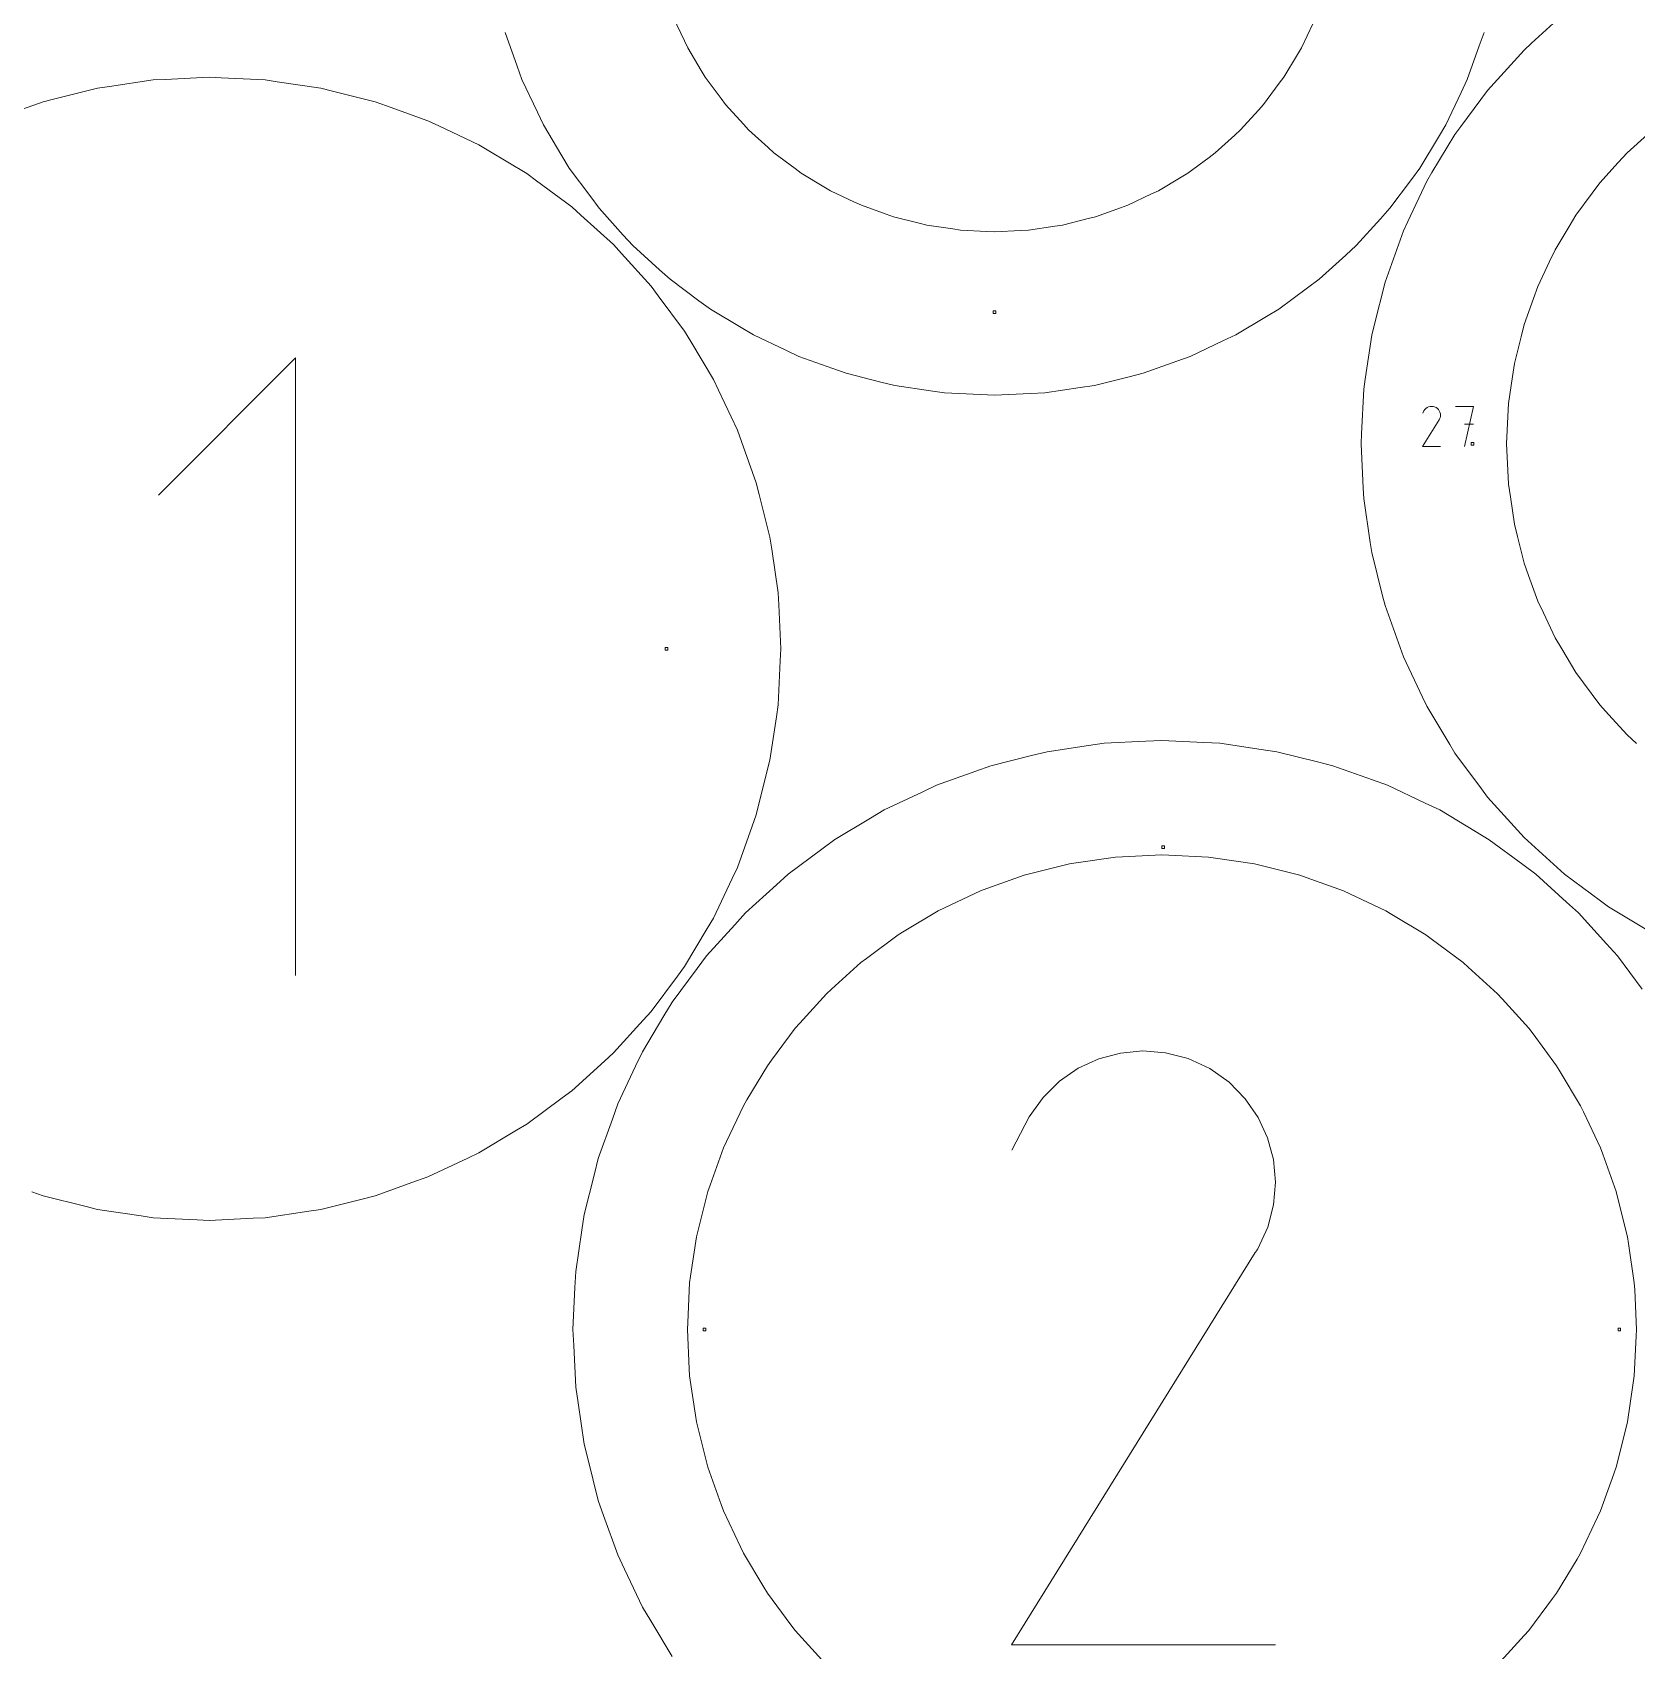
# Model space of a CAD drawing. Header units: centimetres. Extents: x -214 to 137, y -175 to 4.
# Drawn here: x 70.19 to 105.62, y -146.47 to -110.73 of the extents above; entities that cross this region are included whole.
import ezdxf

# ---------------------------------------------------------------- set-up
doc = ezdxf.new("R2010")
doc.units = ezdxf.units.CM
doc.header["$MEASUREMENT"] = 0
doc.layers.add('layer 1', color=7, linetype='Continuous')

msp = doc.modelspace()

# ---------------------------------------------------------------- linework, layer by layer
at = {"layer": 'layer 1', "color": 5, "lineweight": 9}
for points in [[(84.5875, -110.91511), (84.5875, -110.91511), (84.33753, -110.38659), (84.33753, -110.38659)], [(104.0287, -110.30529), (104.0287, -110.30529), (103.29886, -110.96679), (103.29886, -110.96679)], [(80.62644, -110.7252), (80.62644, -110.7252), (80.89433, -111.47392), (80.89433, -111.47392)], [(98.46482, -110.53983), (98.46482, -110.53983), (98.21485, -111.06836), (98.21485, -111.06836)], [(102.14278, -111.02037), (102.14278, -111.02037), (102.24838, -110.72522), (102.24838, -110.72522)], [(84.65997, -111.06834), (84.65997, -111.06834), (84.5875, -110.91511), (84.5875, -110.91511)], [(84.96055, -111.56981), (84.96055, -111.56981), (84.65997, -111.06834), (84.65997, -111.06834)], [(98.21485, -111.06836), (98.21485, -111.06836), (98.12771, -111.21374), (98.12771, -111.21374)], [(101.87488, -111.76909), (101.87488, -111.76909), (102.14278, -111.02037), (102.14278, -111.02037)], [(103.13426, -111.11597), (103.13426, -111.11597), (102.47277, -111.8458), (102.47277, -111.8458)], [(103.29886, -110.96679), (103.29886, -110.96679), (103.13426, -111.11597), (103.13426, -111.11597)], [(80.89433, -111.47392), (80.89433, -111.47392), (80.99994, -111.76907), (80.99994, -111.76907)], [(98.12771, -111.21374), (98.12771, -111.21374), (97.82713, -111.71521), (97.82713, -111.71521)], [(72.85448, -111.77694), (72.85448, -111.77694), (71.8911, -111.91984), (71.8911, -111.91984)], [(73.11937, -111.76392), (73.11937, -111.76392), (72.85448, -111.77694), (72.85448, -111.77694)], [(74.0921, -111.71613), (74.0921, -111.71613), (73.11937, -111.76392), (73.11937, -111.76392)], [(74.35701, -111.72915), (74.35701, -111.72915), (74.0921, -111.71613), (74.0921, -111.71613)], [(75.32982, -111.77695), (75.32982, -111.77695), (74.35701, -111.72915), (74.35701, -111.72915)], [(75.59216, -111.81586), (75.59216, -111.81586), (75.32982, -111.77695), (75.32982, -111.77695)], [(76.55552, -111.95877), (76.55552, -111.95877), (75.59216, -111.81586), (75.59216, -111.81586)], [(80.99994, -111.76907), (80.99994, -111.76907), (81.33994, -112.48793), (81.33994, -112.48793)], [(85.04769, -111.7152), (85.04769, -111.7152), (84.96055, -111.56981), (84.96055, -111.56981)], [(85.39597, -112.1848), (85.39597, -112.1848), (85.04769, -111.7152), (85.04769, -111.7152)], [(97.72616, -111.85135), (97.72616, -111.85135), (97.37788, -112.32095), (97.37788, -112.32095)], [(97.82713, -111.71521), (97.82713, -111.71521), (97.72616, -111.85135), (97.72616, -111.85135)], [(101.74085, -112.05247), (101.74085, -112.05247), (101.87488, -111.76909), (101.87488, -111.76909)], [(102.47277, -111.8458), (102.47277, -111.8458), (102.32359, -112.01041), (102.32359, -112.01041)], [(70.68405, -112.19539), (70.68405, -112.19539), (70.42679, -112.25983), (70.42679, -112.25983)], [(71.62876, -111.95875), (71.62876, -111.95875), (70.68405, -112.19539), (70.68405, -112.19539)], [(71.8911, -111.91984), (71.8911, -111.91984), (71.62876, -111.95875), (71.62876, -111.95875)], [(76.81278, -112.02321), (76.81278, -112.02321), (76.55552, -111.95877), (76.55552, -111.95877)], [(77.7575, -112.25985), (77.7575, -112.25985), (76.81278, -112.02321), (76.81278, -112.02321)], [(85.49694, -112.32094), (85.49694, -112.32094), (85.39597, -112.1848), (85.39597, -112.1848)], [(101.40085, -112.77132), (101.40085, -112.77132), (101.74085, -112.05247), (101.74085, -112.05247)], [(102.32359, -112.01041), (102.32359, -112.01041), (101.73682, -112.80157), (101.73682, -112.80157)], [(70.42679, -112.25983), (70.42679, -112.25983), (69.5098, -112.58793), (69.5098, -112.58793)], [(78.00721, -112.3492), (78.00721, -112.3492), (77.7575, -112.25985), (77.7575, -112.25985)], [(78.92418, -112.67731), (78.92418, -112.67731), (78.00721, -112.3492), (78.00721, -112.3492)], [(81.33994, -112.48793), (81.33994, -112.48793), (81.47396, -112.7713), (81.47396, -112.7713)], [(85.88957, -112.75414), (85.88957, -112.75414), (85.49694, -112.32094), (85.49694, -112.32094)], [(97.26405, -112.44655), (97.26405, -112.44655), (96.87142, -112.87975), (96.87142, -112.87975)], [(97.37788, -112.32095), (97.37788, -112.32095), (97.26405, -112.44655), (97.26405, -112.44655)], [(79.16392, -112.7907), (79.16392, -112.7907), (78.92418, -112.67731), (78.92418, -112.67731)], [(80.04432, -113.20711), (80.04432, -113.20711), (79.16392, -112.7907), (79.16392, -112.7907)], [(81.47396, -112.7713), (81.47396, -112.7713), (81.88278, -113.45337), (81.88278, -113.45337)], [(86.0034, -112.87974), (86.0034, -112.87974), (85.88957, -112.75414), (85.88957, -112.75414)], [(86.4366, -113.27237), (86.4366, -113.27237), (86.0034, -112.87974), (86.0034, -112.87974)], [(96.87142, -112.87975), (96.87142, -112.87975), (96.74583, -112.99357), (96.74583, -112.99357)], [(101.2397, -113.0402), (101.2397, -113.0402), (101.40085, -112.77132), (101.40085, -112.77132)], [(101.73682, -112.80157), (101.73682, -112.80157), (101.60449, -112.98), (101.60449, -112.98)], [(80.2718, -113.34345), (80.2718, -113.34345), (80.04432, -113.20711), (80.04432, -113.20711)], [(86.56219, -113.3862), (86.56219, -113.3862), (86.4366, -113.27237), (86.4366, -113.27237)], [(96.74583, -112.99357), (96.74583, -112.99357), (96.31263, -113.3862), (96.31263, -113.3862)], [(100.83088, -113.72226), (100.83088, -113.72226), (101.2397, -113.0402), (101.2397, -113.0402)], [(101.60449, -112.98), (101.60449, -112.98), (101.0981, -113.82487), (101.0981, -113.82487)], [(105.40638, -113.38808), (105.40638, -113.38808), (105.855, -112.98147), (105.855, -112.98147)], [(81.10715, -113.84415), (81.10715, -113.84415), (80.2718, -113.34345), (80.2718, -113.34345)], [(81.88278, -113.45337), (81.88278, -113.45337), (82.04393, -113.72224), (82.04393, -113.72224)], [(87.03179, -113.73448), (87.03179, -113.73448), (86.56219, -113.3862), (86.56219, -113.3862)], [(96.17648, -113.48718), (96.17648, -113.48718), (95.70688, -113.83545), (95.70688, -113.83545)], [(96.31263, -113.3862), (96.31263, -113.3862), (96.17648, -113.48718), (96.17648, -113.48718)], [(104.80747, -114.04888), (104.80747, -114.04888), (105.21408, -113.60025), (105.21408, -113.60025)], [(105.21408, -113.60025), (105.21408, -113.60025), (105.40638, -113.38808), (105.40638, -113.38808)], [(81.32016, -114.00213), (81.32016, -114.00213), (81.10715, -113.84415), (81.10715, -113.84415)], [(82.10241, -114.58229), (82.10241, -114.58229), (81.32016, -114.00213), (81.32016, -114.00213)], [(82.04393, -113.72224), (82.04393, -113.72224), (82.51764, -114.36096), (82.51764, -114.36096)], [(87.16794, -113.83545), (87.16794, -113.83545), (87.03179, -113.73448), (87.03179, -113.73448)], [(87.66942, -114.13602), (87.66942, -114.13602), (87.16794, -113.83545), (87.16794, -113.83545)], [(95.5615, -113.92259), (95.5615, -113.92259), (95.06003, -114.22317), (95.06003, -114.22317)], [(95.70688, -113.83545), (95.70688, -113.83545), (95.5615, -113.92259), (95.5615, -113.92259)], [(100.17044, -114.61276), (100.17044, -114.61276), (100.64414, -113.97405), (100.64414, -113.97405)], [(100.98389, -114.01541), (100.98389, -114.01541), (100.56274, -114.90584), (100.56274, -114.90584)], [(100.64414, -113.97405), (100.64414, -113.97405), (100.83088, -113.72226), (100.83088, -113.72226)], [(101.0981, -113.82487), (101.0981, -113.82487), (100.98389, -114.01541), (100.98389, -114.01541)], [(82.51764, -114.36096), (82.51764, -114.36096), (82.70438, -114.61275), (82.70438, -114.61275)], [(87.8148, -114.22316), (87.8148, -114.22316), (87.66942, -114.13602), (87.66942, -114.13602)], [(88.34332, -114.47313), (88.34332, -114.47313), (87.8148, -114.22316), (87.8148, -114.22316)], [(94.9068, -114.29564), (94.9068, -114.29564), (94.37828, -114.54561), (94.37828, -114.54561)], [(95.06003, -114.22317), (95.06003, -114.22317), (94.9068, -114.29564), (94.9068, -114.29564)], [(104.27622, -114.76519), (104.27622, -114.76519), (104.6369, -114.27887), (104.6369, -114.27887)], [(104.6369, -114.27887), (104.6369, -114.27887), (104.80747, -114.04888), (104.80747, -114.04888)], [(82.29892, -114.7604), (82.29892, -114.7604), (82.10241, -114.58229), (82.10241, -114.58229)], [(82.70438, -114.61275), (82.70438, -114.61275), (83.2384, -115.20195), (83.2384, -115.20195)], [(88.49655, -114.5456), (88.49655, -114.5456), (88.34332, -114.47313), (88.34332, -114.47313)], [(89.04703, -114.74257), (89.04703, -114.74257), (88.49655, -114.5456), (88.49655, -114.5456)], [(89.20662, -114.79967), (89.20662, -114.79967), (89.04703, -114.74257), (89.04703, -114.74257)], [(94.21868, -114.60271), (94.21868, -114.60271), (93.6682, -114.79967), (93.6682, -114.79967)], [(94.37828, -114.54561), (94.37828, -114.54561), (94.21868, -114.60271), (94.21868, -114.60271)], [(99.95992, -114.84502), (99.95992, -114.84502), (100.17044, -114.61276), (100.17044, -114.61276)], [(83.02053, -115.41444), (83.02053, -115.41444), (82.29892, -114.7604), (82.29892, -114.7604)], [(89.77375, -114.94173), (89.77375, -114.94173), (89.20662, -114.79967), (89.20662, -114.79967)], [(89.93817, -114.98292), (89.93817, -114.98292), (89.77375, -114.94173), (89.77375, -114.94173)], [(90.5165, -115.0687), (90.5165, -115.0687), (89.93817, -114.98292), (89.93817, -114.98292)], [(90.68416, -115.09357), (90.68416, -115.09357), (90.5165, -115.0687), (90.5165, -115.0687)], [(91.26812, -115.12226), (91.26812, -115.12226), (90.68416, -115.09357), (90.68416, -115.09357)], [(92.02136, -115.10189), (92.02136, -115.10189), (91.43741, -115.13058), (91.43741, -115.13058)], [(92.19066, -115.09357), (92.19066, -115.09357), (92.02136, -115.10189), (92.02136, -115.10189)], [(92.76898, -115.00779), (92.76898, -115.00779), (92.19066, -115.09357), (92.19066, -115.09357)], [(92.93665, -114.98292), (92.93665, -114.98292), (92.76898, -115.00779), (92.76898, -115.00779)], [(93.50378, -114.84086), (93.50378, -114.84086), (92.93665, -114.98292), (92.93665, -114.98292)], [(93.6682, -114.79967), (93.6682, -114.79967), (93.50378, -114.84086), (93.50378, -114.84086)], [(99.4259, -115.43423), (99.4259, -115.43423), (99.95992, -114.84502), (99.95992, -114.84502)], [(100.56274, -114.90584), (100.56274, -114.90584), (100.46777, -115.10665), (100.46777, -115.10665)], [(103.81773, -115.53012), (103.81773, -115.53012), (104.12901, -115.01079), (104.12901, -115.01079)], [(104.12901, -115.01079), (104.12901, -115.01079), (104.27622, -114.76519), (104.27622, -114.76519)], [(83.19864, -115.61094), (83.19864, -115.61094), (83.02053, -115.41444), (83.02053, -115.41444)], [(83.2384, -115.20195), (83.2384, -115.20195), (83.44892, -115.43422), (83.44892, -115.43422)], [(83.44892, -115.43422), (83.44892, -115.43422), (84.03813, -115.96825), (84.03813, -115.96825)], [(91.43741, -115.13058), (91.43741, -115.13058), (91.26812, -115.12226), (91.26812, -115.12226)], [(99.19363, -115.64474), (99.19363, -115.64474), (99.4259, -115.43423), (99.4259, -115.43423)], [(100.46777, -115.10665), (100.46777, -115.10665), (100.13593, -116.03408), (100.13593, -116.03408)], [(83.85267, -116.33257), (83.85267, -116.33257), (83.19864, -115.61094), (83.19864, -115.61094)], [(98.60442, -116.17877), (98.60442, -116.17877), (99.19363, -115.64474), (99.19363, -115.64474)], [(103.43643, -116.33632), (103.43643, -116.33632), (103.6953, -115.78897), (103.6953, -115.78897)], [(103.6953, -115.78897), (103.6953, -115.78897), (103.81773, -115.53012), (103.81773, -115.53012)], [(84.03813, -115.96825), (84.03813, -115.96825), (84.2704, -116.17877), (84.2704, -116.17877)], [(100.13593, -116.03408), (100.13593, -116.03408), (100.0611, -116.24324), (100.0611, -116.24324)], [(84.01065, -116.54559), (84.01065, -116.54559), (83.85267, -116.33257), (83.85267, -116.33257)], [(84.2704, -116.17877), (84.2704, -116.17877), (84.90911, -116.65247), (84.90911, -116.65247)], [(97.71392, -116.83921), (97.71392, -116.83921), (98.35264, -116.3655), (98.35264, -116.3655)], [(98.35264, -116.3655), (98.35264, -116.3655), (98.60442, -116.17877), (98.60442, -116.17877)], [(100.0611, -116.24324), (100.0611, -116.24324), (99.82176, -117.19872), (99.82176, -117.19872)], [(103.33997, -116.60592), (103.33997, -116.60592), (103.43643, -116.33632), (103.43643, -116.33632)], [(84.59081, -117.32784), (84.59081, -117.32784), (84.01065, -116.54559), (84.01065, -116.54559)], [(84.90911, -116.65247), (84.90911, -116.65247), (85.16089, -116.8392), (85.16089, -116.8392)], [(85.16089, -116.8392), (85.16089, -116.8392), (85.84297, -117.24802), (85.84297, -117.24802)], [(91.46599, -116.8781), (91.46599, -116.8781), (91.40884, -116.8781), (91.40884, -116.8781)], [(91.40884, -116.8781), (91.40884, -116.8781), (91.40884, -116.93525), (91.40884, -116.93525)], [(91.46599, -116.93525), (91.46599, -116.93525), (91.46599, -116.8781), (91.46599, -116.8781)], [(97.44505, -117.00036), (97.44505, -117.00036), (97.71392, -116.83921), (97.71392, -116.83921)], [(103.13599, -117.176), (103.13599, -117.176), (103.33997, -116.60592), (103.33997, -116.60592)], [(85.84297, -117.24802), (85.84297, -117.24802), (86.11184, -117.40917), (86.11184, -117.40917)], [(91.40884, -116.93525), (91.40884, -116.93525), (91.46599, -116.93525), (91.46599, -116.93525)], [(96.76297, -117.40918), (96.76297, -117.40918), (97.44505, -117.00036), (97.44505, -117.00036)], [(99.82176, -117.19872), (99.82176, -117.19872), (99.76778, -117.41421), (99.76778, -117.41421)], [(103.06641, -117.45376), (103.06641, -117.45376), (103.13599, -117.176), (103.13599, -117.176)], [(84.72715, -117.55532), (84.72715, -117.55532), (84.59081, -117.32784), (84.59081, -117.32784)], [(85.22784, -118.39067), (85.22784, -118.39067), (84.72715, -117.55532), (84.72715, -117.55532)], [(86.11184, -117.40917), (86.11184, -117.40917), (86.8307, -117.74917), (86.8307, -117.74917)], [(95.76075, -117.8832), (95.76075, -117.8832), (96.4796, -117.54321), (96.4796, -117.54321)], [(96.4796, -117.54321), (96.4796, -117.54321), (96.76297, -117.40918), (96.76297, -117.40918)], [(99.76778, -117.41421), (99.76778, -117.41421), (99.62325, -118.38855), (99.62325, -118.38855)], [(102.9193, -118.04108), (102.9193, -118.04108), (103.06641, -117.45376), (103.06641, -117.45376)], [(86.8307, -117.74917), (86.8307, -117.74917), (87.11407, -117.8832), (87.11407, -117.8832)], [(87.11407, -117.8832), (87.11407, -117.8832), (87.8628, -118.15109), (87.8628, -118.15109)], [(95.4656, -117.98881), (95.4656, -117.98881), (95.76075, -117.8832), (95.76075, -117.8832)], [(87.8628, -118.15109), (87.8628, -118.15109), (88.15794, -118.2567), (88.15794, -118.2567)], [(88.15794, -118.2567), (88.15794, -118.2567), (88.92932, -118.44992), (88.92932, -118.44992)], [(94.4128, -118.33287), (94.4128, -118.33287), (94.71687, -118.2567), (94.71687, -118.2567)], [(94.71687, -118.2567), (94.71687, -118.2567), (95.4656, -117.98881), (95.4656, -117.98881)], [(102.87728, -118.32432), (102.87728, -118.32432), (102.9193, -118.04108), (102.9193, -118.04108)], [(85.34123, -118.63041), (85.34123, -118.63041), (85.22784, -118.39067), (85.22784, -118.39067)], [(85.75763, -119.51082), (85.75763, -119.51082), (85.34123, -118.63041), (85.34123, -118.63041)], [(88.92932, -118.44992), (88.92932, -118.44992), (89.23339, -118.52608), (89.23339, -118.52608)], [(89.23339, -118.52608), (89.23339, -118.52608), (90.01999, -118.64276), (90.01999, -118.64276)], [(90.01999, -118.64276), (90.01999, -118.64276), (90.33007, -118.68876), (90.33007, -118.68876)], [(92.54475, -118.68876), (92.54475, -118.68876), (93.33135, -118.57208), (93.33135, -118.57208)], [(93.33135, -118.57208), (93.33135, -118.57208), (93.64143, -118.52608), (93.64143, -118.52608)], [(93.64143, -118.52608), (93.64143, -118.52608), (94.4128, -118.33287), (94.4128, -118.33287)], [(99.59065, -118.60829), (99.59065, -118.60829), (99.54233, -119.59211), (99.54233, -119.59211)], [(99.62325, -118.38855), (99.62325, -118.38855), (99.59065, -118.60829), (99.59065, -118.60829)], [(102.78844, -118.92325), (102.78844, -118.92325), (102.87728, -118.32432), (102.87728, -118.32432)], [(90.33007, -118.68876), (90.33007, -118.68876), (91.12431, -118.72778), (91.12431, -118.72778)], [(91.12431, -118.72778), (91.12431, -118.72778), (91.43741, -118.74316), (91.43741, -118.74316)], [(91.43741, -118.74316), (91.43741, -118.74316), (92.23166, -118.70414), (92.23166, -118.70414)], [(92.23166, -118.70414), (92.23166, -118.70414), (92.54475, -118.68876), (92.54475, -118.68876)], [(102.77439, -119.20924), (102.77439, -119.20924), (102.78844, -118.92325), (102.78844, -118.92325)], [(102.74468, -119.81399), (102.74468, -119.81399), (102.77439, -119.20924), (102.77439, -119.20924)], [(85.84697, -119.76053), (85.84697, -119.76053), (85.75763, -119.51082), (85.75763, -119.51082)], [(99.54233, -119.59211), (99.54233, -119.59211), (99.53143, -119.81399), (99.53143, -119.81399)], [(86.17506, -120.6775), (86.17506, -120.6775), (85.84697, -119.76053), (85.84697, -119.76053)], [(99.53143, -119.81399), (99.53143, -119.81399), (99.57975, -120.7978), (99.57975, -120.7978)], [(102.02017, -119.78541), (102.02017, -119.78541), (101.96302, -119.78541), (101.96302, -119.78541)], [(101.96302, -119.78541), (101.96302, -119.78541), (101.96302, -119.84256), (101.96302, -119.84256)], [(101.96302, -119.84256), (101.96302, -119.84256), (102.02017, -119.84256), (102.02017, -119.84256)], [(102.02017, -119.84256), (102.02017, -119.84256), (102.02017, -119.78541), (102.02017, -119.78541)], [(102.75874, -120.09999), (102.75874, -120.09999), (102.74468, -119.81399), (102.74468, -119.81399)], [(102.78844, -120.70472), (102.78844, -120.70472), (102.75874, -120.09999), (102.75874, -120.09999)], [(86.2395, -120.93477), (86.2395, -120.93477), (86.17506, -120.6775), (86.17506, -120.6775)], [(99.57975, -120.7978), (99.57975, -120.7978), (99.59065, -121.01968), (99.59065, -121.01968)], [(102.83046, -120.98797), (102.83046, -120.98797), (102.78844, -120.70472), (102.78844, -120.70472)], [(86.47613, -121.87949), (86.47613, -121.87949), (86.2395, -120.93477), (86.2395, -120.93477)], [(99.59065, -121.01968), (99.59065, -121.01968), (99.73518, -121.99402), (99.73518, -121.99402)], [(102.9193, -121.58689), (102.9193, -121.58689), (102.83046, -120.98797), (102.83046, -120.98797)], [(86.51505, -122.14183), (86.51505, -122.14183), (86.47613, -121.87949), (86.47613, -121.87949)], [(102.98887, -121.86465), (102.98887, -121.86465), (102.9193, -121.58689), (102.9193, -121.58689)], [(103.13599, -122.45198), (103.13599, -122.45198), (102.98887, -121.86465), (102.98887, -121.86465)], [(86.65795, -123.1052), (86.65795, -123.1052), (86.51505, -122.14183), (86.51505, -122.14183)], [(99.73518, -121.99402), (99.73518, -121.99402), (99.76778, -122.21376), (99.76778, -122.21376)], [(99.76778, -122.21376), (99.76778, -122.21376), (100.00712, -123.16925), (100.00712, -123.16925)], [(103.23246, -122.72158), (103.23246, -122.72158), (103.13599, -122.45198), (103.13599, -122.45198)], [(103.43643, -123.29166), (103.43643, -123.29166), (103.23246, -122.72158), (103.23246, -122.72158)], [(86.67096, -123.37009), (86.67096, -123.37009), (86.65795, -123.1052), (86.65795, -123.1052)], [(100.00712, -123.16925), (100.00712, -123.16925), (100.0611, -123.38474), (100.0611, -123.38474)], [(103.55886, -123.55051), (103.55886, -123.55051), (103.43643, -123.29166), (103.43643, -123.29166)], [(86.71875, -124.34282), (86.71875, -124.34282), (86.67096, -123.37009), (86.67096, -123.37009)], [(100.0611, -123.38474), (100.0611, -123.38474), (100.39294, -124.31216), (100.39294, -124.31216)], [(103.81774, -124.09785), (103.81774, -124.09785), (103.55886, -123.55051), (103.55886, -123.55051)], [(84.22199, -124.3142), (84.22199, -124.3142), (84.16484, -124.3142), (84.16484, -124.3142)], [(84.16484, -124.3142), (84.16484, -124.3142), (84.16484, -124.37135), (84.16484, -124.37135)], [(84.16484, -124.37135), (84.16484, -124.37135), (84.22199, -124.37135), (84.22199, -124.37135)], [(84.22199, -124.37135), (84.22199, -124.37135), (84.22199, -124.3142), (84.22199, -124.3142)], [(86.70573, -124.60771), (86.70573, -124.60771), (86.71875, -124.34282), (86.71875, -124.34282)], [(100.39294, -124.31216), (100.39294, -124.31216), (100.46777, -124.52132), (100.46777, -124.52132)], [(103.96495, -124.34346), (103.96495, -124.34346), (103.81774, -124.09785), (103.81774, -124.09785)], [(104.27622, -124.86279), (104.27622, -124.86279), (103.96495, -124.34346), (103.96495, -124.34346)], [(86.65794, -125.58045), (86.65794, -125.58045), (86.70573, -124.60771), (86.70573, -124.60771)], [(100.46777, -124.52132), (100.46777, -124.52132), (100.88891, -125.41175), (100.88891, -125.41175)], [(104.44679, -125.09278), (104.44679, -125.09278), (104.27622, -124.86279), (104.27622, -124.86279)], [(104.80747, -125.5791), (104.80747, -125.5791), (104.44679, -125.09278), (104.44679, -125.09278)], [(100.88891, -125.41175), (100.88891, -125.41175), (100.98389, -125.61257), (100.98389, -125.61257)], [(86.61903, -125.84279), (86.61903, -125.84279), (86.65794, -125.58045), (86.65794, -125.58045)], [(100.98389, -125.61257), (100.98389, -125.61257), (101.49029, -126.45744), (101.49029, -126.45744)], [(104.99977, -125.79126), (104.99977, -125.79126), (104.80747, -125.5791), (104.80747, -125.5791)], [(105.40638, -126.23989), (105.40638, -126.23989), (104.99977, -125.79126), (104.99977, -125.79126)], [(86.47612, -126.80615), (86.47612, -126.80615), (86.61903, -125.84279), (86.61903, -125.84279)], [(93.51035, -126.48064), (93.51035, -126.48064), (92.59708, -126.61611), (92.59708, -126.61611)], [(93.86003, -126.42877), (93.86003, -126.42877), (93.51035, -126.48064), (93.51035, -126.48064)], [(94.78218, -126.38346), (94.78218, -126.38346), (93.86003, -126.42877), (93.86003, -126.42877)], [(95.13526, -126.36611), (95.13526, -126.36611), (94.78218, -126.38346), (94.78218, -126.38346)], [(96.05747, -126.41142), (96.05747, -126.41142), (95.13526, -126.36611), (95.13526, -126.36611)], [(96.41057, -126.42877), (96.41057, -126.42877), (96.05747, -126.41142), (96.05747, -126.41142)], [(97.32384, -126.56425), (97.32384, -126.56425), (96.41057, -126.42877), (96.41057, -126.42877)], [(101.49029, -126.45744), (101.49029, -126.45744), (101.6045, -126.64798), (101.6045, -126.64798)], [(105.61855, -126.43218), (105.61855, -126.43218), (105.40638, -126.23989), (105.40638, -126.23989)], [(86.41168, -127.06341), (86.41168, -127.06341), (86.47612, -126.80615), (86.47612, -126.80615)], [(92.25417, -126.702), (92.25417, -126.702), (91.35859, -126.92633), (91.35859, -126.92633)], [(92.59708, -126.61611), (92.59708, -126.61611), (92.25417, -126.702), (92.25417, -126.702)], [(97.67351, -126.61612), (97.67351, -126.61612), (97.32384, -126.56425), (97.32384, -126.56425)], [(98.5691, -126.84046), (98.5691, -126.84046), (97.67351, -126.61612), (97.67351, -126.61612)], [(98.91201, -126.92636), (98.91201, -126.92636), (98.5691, -126.84046), (98.5691, -126.84046)], [(101.6045, -126.64798), (101.6045, -126.64798), (102.19126, -127.43914), (102.19126, -127.43914)], [(86.17504, -128.00813), (86.17504, -128.00813), (86.41168, -127.06341), (86.41168, -127.06341)], [(91.02575, -127.04542), (91.02575, -127.04542), (90.15645, -127.35647), (90.15645, -127.35647)], [(91.35859, -126.92633), (91.35859, -126.92633), (91.02575, -127.04542), (91.02575, -127.04542)], [(99.7813, -127.2374), (99.7813, -127.2374), (98.91201, -126.92636), (98.91201, -126.92636)], [(100.11413, -127.3565), (100.11413, -127.3565), (99.7813, -127.2374), (99.7813, -127.2374)], [(89.83689, -127.50761), (89.83689, -127.50761), (89.00227, -127.90235), (89.00227, -127.90235)], [(90.15645, -127.35647), (90.15645, -127.35647), (89.83689, -127.50761), (89.83689, -127.50761)], [(100.94875, -127.75124), (100.94875, -127.75124), (100.11413, -127.3565), (100.11413, -127.3565)], [(102.19126, -127.43914), (102.19126, -127.43914), (102.3236, -127.61757), (102.3236, -127.61757)], [(89.00227, -127.90235), (89.00227, -127.90235), (88.69906, -128.08409), (88.69906, -128.08409)], [(101.26831, -127.90239), (101.26831, -127.90239), (100.94875, -127.75124), (100.94875, -127.75124)], [(102.06022, -128.37704), (102.06022, -128.37704), (101.26831, -127.90239), (101.26831, -127.90239)], [(102.3236, -127.61757), (102.3236, -127.61757), (102.98508, -128.34741), (102.98508, -128.34741)], [(85.75759, -129.17482), (85.75759, -129.17482), (86.08569, -128.25784), (86.08569, -128.25784)], [(86.08569, -128.25784), (86.08569, -128.25784), (86.17504, -128.00813), (86.17504, -128.00813)], [(88.69906, -128.08409), (88.69906, -128.08409), (87.90715, -128.55874), (87.90715, -128.55874)], [(87.90715, -128.55874), (87.90715, -128.55874), (87.62322, -128.76932), (87.62322, -128.76932)], [(102.36342, -128.55878), (102.36342, -128.55878), (102.06022, -128.37704), (102.06022, -128.37704)], [(103.10499, -129.10877), (103.10499, -129.10877), (102.36342, -128.55878), (102.36342, -128.55878)], [(102.98508, -128.34741), (102.98508, -128.34741), (103.13427, -128.51201), (103.13427, -128.51201)], [(103.13427, -128.51201), (103.13427, -128.51201), (103.86411, -129.17349), (103.86411, -129.17349)], [(87.62322, -128.76932), (87.62322, -128.76932), (86.88165, -129.31931), (86.88165, -129.31931)], [(95.1913, -128.6986), (95.1913, -128.6986), (95.13415, -128.6986), (95.13415, -128.6986)], [(95.13415, -128.6986), (95.13415, -128.6986), (95.13415, -128.75575), (95.13415, -128.75575)], [(95.13415, -128.75575), (95.13415, -128.75575), (95.1913, -128.75575), (95.1913, -128.75575)], [(95.1913, -128.75575), (95.1913, -128.75575), (95.1913, -128.6986), (95.1913, -128.6986)], [(85.64419, -129.41456), (85.64419, -129.41456), (85.75759, -129.17482), (85.75759, -129.17482)], [(86.88165, -129.31931), (86.88165, -129.31931), (86.61972, -129.55671), (86.61972, -129.55671)], [(103.38893, -129.31935), (103.38893, -129.31935), (103.10499, -129.10877), (103.10499, -129.10877)], [(104.07301, -129.93938), (104.07301, -129.93938), (103.38893, -129.31935), (103.38893, -129.31935)], [(103.86411, -129.17349), (103.86411, -129.17349), (104.02871, -129.32268), (104.02871, -129.32268)], [(104.02871, -129.32268), (104.02871, -129.32268), (104.81987, -129.90944), (104.81987, -129.90944)], [(85.22779, -130.29496), (85.22779, -130.29496), (85.64419, -129.41456), (85.64419, -129.41456)], [(86.61972, -129.55671), (86.61972, -129.55671), (85.93562, -130.17673), (85.93562, -130.17673)], [(104.33493, -130.17678), (104.33493, -130.17678), (104.07301, -129.93938), (104.07301, -129.93938)], [(104.81987, -129.90944), (104.81987, -129.90944), (104.99829, -130.04177), (104.99829, -130.04177)], [(104.99829, -130.04177), (104.99829, -130.04177), (105.84316, -130.54817), (105.84316, -130.54817)], [(85.69823, -130.43866), (85.69823, -130.43866), (85.0782, -131.12275), (85.0782, -131.12275)], [(85.09144, -130.52244), (85.09144, -130.52244), (85.22779, -130.29496), (85.22779, -130.29496)], [(85.93562, -130.17673), (85.93562, -130.17673), (85.69823, -130.43866), (85.69823, -130.43866)], [(104.95496, -130.86087), (104.95496, -130.86087), (104.33493, -130.17678), (104.33493, -130.17678)], [(84.59076, -131.35779), (84.59076, -131.35779), (85.09144, -130.52244), (85.09144, -130.52244)], [(85.0782, -131.12275), (85.0782, -131.12275), (84.86762, -131.40669), (84.86762, -131.40669)], [(105.19236, -131.1228), (105.19236, -131.1228), (104.95496, -130.86087), (104.95496, -130.86087)], [(105.74233, -131.86437), (105.74233, -131.86437), (105.19236, -131.1228), (105.19236, -131.1228)], [(84.86762, -131.40669), (84.86762, -131.40669), (84.31763, -132.14826), (84.31763, -132.14826)], [(84.43277, -131.5708), (84.43277, -131.5708), (84.59076, -131.35779), (84.59076, -131.35779)], [(83.85261, -132.35305), (83.85261, -132.35305), (84.43277, -131.5708), (84.43277, -131.5708)], [(84.31763, -132.14826), (84.31763, -132.14826), (84.1359, -132.45147), (84.1359, -132.45147)], [(83.02047, -133.27118), (83.02047, -133.27118), (83.67451, -132.54956), (83.67451, -132.54956)], [(84.1359, -132.45147), (84.1359, -132.45147), (83.66124, -133.24338), (83.66124, -133.24338)], [(83.67451, -132.54956), (83.67451, -132.54956), (83.85261, -132.35305), (83.85261, -132.35305)], [(82.82396, -133.44928), (82.82396, -133.44928), (83.02047, -133.27118), (83.02047, -133.27118)], [(83.66124, -133.24338), (83.66124, -133.24338), (83.5101, -133.56294), (83.5101, -133.56294)], [(82.10234, -134.10332), (82.10234, -134.10332), (82.82396, -133.44928), (82.82396, -133.44928)], [(83.5101, -133.56294), (83.5101, -133.56294), (83.11536, -134.39756), (83.11536, -134.39756)], [(81.10707, -134.84146), (81.10707, -134.84146), (81.88932, -134.2613), (81.88932, -134.2613)], [(81.88932, -134.2613), (81.88932, -134.2613), (82.10234, -134.10332), (82.10234, -134.10332)], [(83.11536, -134.39756), (83.11536, -134.39756), (82.99627, -134.7304), (82.99627, -134.7304)], [(82.99627, -134.7304), (82.99627, -134.7304), (82.68523, -135.5997), (82.68523, -135.5997)], [(80.04424, -135.47849), (80.04424, -135.47849), (80.8796, -134.9778), (80.8796, -134.9778)], [(80.8796, -134.9778), (80.8796, -134.9778), (81.10707, -134.84146), (81.10707, -134.84146)], [(79.80449, -135.59188), (79.80449, -135.59188), (80.04424, -135.47849), (80.04424, -135.47849)], [(78.9241, -136.00827), (78.9241, -136.00827), (79.80449, -135.59188), (79.80449, -135.59188)], [(82.68523, -135.5997), (82.68523, -135.5997), (82.59933, -135.9426), (82.59933, -135.9426)], [(77.75741, -136.42572), (77.75741, -136.42572), (78.67439, -136.09762), (78.67439, -136.09762)], [(78.67439, -136.09762), (78.67439, -136.09762), (78.9241, -136.00827), (78.9241, -136.00827)], [(82.59933, -135.9426), (82.59933, -135.9426), (82.375, -136.83819), (82.375, -136.83819)], [(70.17708, -136.33637), (70.17708, -136.33637), (70.42679, -136.42572), (70.42679, -136.42572)], [(70.42679, -136.42572), (70.42679, -136.42572), (71.3715, -136.66236), (71.3715, -136.66236)], [(76.55542, -136.7268), (76.55542, -136.7268), (77.50015, -136.49017), (77.50015, -136.49017)], [(77.50015, -136.49017), (77.50015, -136.49017), (77.75741, -136.42572), (77.75741, -136.42572)], [(71.3715, -136.66236), (71.3715, -136.66236), (71.62876, -136.7268), (71.62876, -136.7268)], [(71.62876, -136.7268), (71.62876, -136.7268), (72.59213, -136.8697), (72.59213, -136.8697)], [(72.59213, -136.8697), (72.59213, -136.8697), (72.85447, -136.90862), (72.85447, -136.90862)], [(72.85447, -136.90862), (72.85447, -136.90862), (73.82721, -136.9564), (73.82721, -136.9564)], [(75.06484, -136.92163), (75.06484, -136.92163), (75.32973, -136.90862), (75.32973, -136.90862)], [(75.32973, -136.90862), (75.32973, -136.90862), (76.29309, -136.76572), (76.29309, -136.76572)], [(76.29309, -136.76572), (76.29309, -136.76572), (76.55542, -136.7268), (76.55542, -136.7268)], [(82.375, -136.83819), (82.375, -136.83819), (82.32313, -137.18787), (82.32313, -137.18787)], [(73.82721, -136.9564), (73.82721, -136.9564), (74.09209, -136.96941), (74.09209, -136.96941)], [(74.09209, -136.96941), (74.09209, -136.96941), (75.06484, -136.92163), (75.06484, -136.92163)], [(82.32313, -137.18787), (82.32313, -137.18787), (82.18766, -138.10114), (82.18766, -138.10114)], [(82.18766, -138.10114), (82.18766, -138.10114), (82.17031, -138.45422), (82.17031, -138.45422)], [(82.17031, -138.45422), (82.17031, -138.45422), (82.12501, -139.37637), (82.12501, -139.37637)], [(82.12501, -139.37637), (82.12501, -139.37637), (82.14236, -139.72945), (82.14236, -139.72945)], [(85.06252, -139.34779), (85.06252, -139.34779), (85.00537, -139.34779), (85.00537, -139.34779)], [(85.00537, -139.34779), (85.00537, -139.34779), (85.00537, -139.40494), (85.00537, -139.40494)], [(85.00537, -139.40494), (85.00537, -139.40494), (85.06252, -139.40494), (85.06252, -139.40494)], [(85.06252, -139.40494), (85.06252, -139.40494), (85.06252, -139.34779), (85.06252, -139.34779)], [(105.26515, -139.34779), (105.26515, -139.34779), (105.208, -139.34779), (105.208, -139.34779)], [(105.208, -139.34779), (105.208, -139.34779), (105.208, -139.40494), (105.208, -139.40494)], [(105.208, -139.40494), (105.208, -139.40494), (105.26515, -139.40494), (105.26515, -139.40494)], [(105.26515, -139.40494), (105.26515, -139.40494), (105.26515, -139.34779), (105.26515, -139.34779)], [(82.14236, -139.72945), (82.14236, -139.72945), (82.18766, -140.6516), (82.18766, -140.6516)], [(82.18766, -140.6516), (82.18766, -140.6516), (82.23953, -141.00127), (82.23953, -141.00127)], [(82.23953, -141.00127), (82.23953, -141.00127), (82.375, -141.91454), (82.375, -141.91454)], [(82.375, -141.91454), (82.375, -141.91454), (82.46089, -142.25745), (82.46089, -142.25745)], [(82.46089, -142.25745), (82.46089, -142.25745), (82.68523, -143.15304), (82.68523, -143.15304)], [(82.68523, -143.15304), (82.68523, -143.15304), (82.80432, -143.48588), (82.80432, -143.48588)], [(82.80432, -143.48588), (82.80432, -143.48588), (83.11536, -144.35517), (83.11536, -144.35517)], [(83.11536, -144.35517), (83.11536, -144.35517), (83.26651, -144.67474), (83.26651, -144.67474)], [(83.26651, -144.67474), (83.26651, -144.67474), (83.66125, -145.50936), (83.66125, -145.50936)], [(83.66125, -145.50936), (83.66125, -145.50936), (83.84299, -145.81256), (83.84299, -145.81256)], [(83.84299, -145.81256), (83.84299, -145.81256), (84.31764, -146.60448), (84.31764, -146.60448)]]:
    msp.add_open_spline(points, degree=3, dxfattribs=at)
at = {"layer": 'layer 1', "color": 1, "lineweight": 9}
for points in [[(76.00141, -117.91833), (76.00141, -117.91833), (72.96948, -120.95111), (72.96948, -120.95111)], [(76.00141, -131.55646), (76.00141, -131.55646), (76.00141, -117.91833), (76.00141, -117.91833)], [(100.96405, -119.03183), (100.96405, -119.03183), (100.93945, -119.0561), (100.93945, -119.0561)], [(100.99199, -119.01257), (100.99199, -119.01257), (100.96405, -119.03183), (100.96405, -119.03183)], [(101.02252, -118.99849), (101.02252, -118.99849), (100.99199, -119.01257), (100.99199, -119.01257)], [(101.05491, -118.9898), (101.05491, -118.9898), (101.02252, -118.99849), (101.02252, -118.99849)], [(101.08841, -118.98669), (101.08841, -118.98669), (101.05491, -118.9898), (101.05491, -118.9898)], [(101.12226, -118.98936), (101.12226, -118.98936), (101.08841, -118.98669), (101.08841, -118.98669)], [(101.15571, -118.99799), (101.15571, -118.99799), (101.12226, -118.98936), (101.12226, -118.98936)], [(101.18803, -119.01279), (101.18803, -119.01279), (101.15571, -118.99799), (101.15571, -118.99799)], [(101.21693, -119.03331), (101.21693, -119.03331), (101.18803, -119.01279), (101.18803, -119.01279)], [(101.18803, -119.01279), (101.18803, -119.01279), (101.18803, -119.01279), (101.18803, -119.01279)], [(101.24109, -119.05794), (101.24109, -119.05794), (101.21693, -119.03331), (101.21693, -119.03331)], [(102.01203, -118.98667), (102.01203, -118.98667), (101.61815, -118.98667), (101.61815, -118.98667)], [(101.81512, -119.87242), (101.81512, -119.87242), (102.01203, -118.98667), (102.01203, -118.98667)], [(100.89257, -119.87243), (100.89257, -119.87243), (101.25607, -119.28724), (101.25607, -119.28724)], [(100.91896, -119.08516), (100.91896, -119.08516), (100.89313, -119.13471), (100.89313, -119.13471)], [(100.93945, -119.0561), (100.93945, -119.0561), (100.91896, -119.08516), (100.91896, -119.08516)], [(101.26031, -119.08591), (101.26031, -119.08591), (101.24109, -119.05794), (101.24109, -119.05794)], [(101.25607, -119.28724), (101.25607, -119.28724), (101.2565, -119.2867), (101.2565, -119.2867)], [(101.25607, -119.28724), (101.25607, -119.28724), (101.25607, -119.28724), (101.25607, -119.28724)], [(101.2565, -119.2867), (101.2565, -119.2867), (101.25692, -119.28616), (101.25692, -119.28616)], [(101.25692, -119.28616), (101.25692, -119.28616), (101.25732, -119.28561), (101.25732, -119.28561)], [(101.25732, -119.28561), (101.25732, -119.28561), (101.25771, -119.28505), (101.25771, -119.28505)], [(101.25771, -119.28505), (101.25771, -119.28505), (101.25809, -119.28446), (101.25809, -119.28446)], [(101.25809, -119.28446), (101.25809, -119.28446), (101.25847, -119.28386), (101.25847, -119.28386)], [(101.25847, -119.28386), (101.25847, -119.28386), (101.25883, -119.28322), (101.25883, -119.28322)], [(101.25883, -119.28322), (101.25883, -119.28322), (101.2592, -119.28256), (101.2592, -119.28256)], [(101.2592, -119.28256), (101.2592, -119.28256), (101.25957, -119.28185), (101.25957, -119.28185)], [(101.25957, -119.28185), (101.25957, -119.28185), (101.27458, -119.24963), (101.27458, -119.24963)], [(101.25957, -119.28185), (101.25957, -119.28185), (101.25957, -119.28185), (101.25957, -119.28185)], [(101.27435, -119.11649), (101.27435, -119.11649), (101.26031, -119.08591), (101.26031, -119.08591)], [(101.28302, -119.1489), (101.28302, -119.1489), (101.27435, -119.11649), (101.27435, -119.11649)], [(101.27458, -119.24963), (101.27458, -119.24963), (101.28335, -119.21622), (101.28335, -119.21622)], [(101.28609, -119.1824), (101.28609, -119.1824), (101.28302, -119.1489), (101.28302, -119.1489)], [(101.28335, -119.21622), (101.28335, -119.21622), (101.28609, -119.1824), (101.28609, -119.1824)], [(102.01203, -119.38111), (102.01203, -119.38111), (101.81512, -119.38111), (101.81512, -119.38111)], [(101.28595, -119.87243), (101.28595, -119.87243), (100.89257, -119.87243), (100.89257, -119.87243)], [(93.24172, -129.07261), (93.24172, -129.07261), (94.10778, -128.94417), (94.10778, -128.94417)], [(94.10778, -128.94417), (94.10778, -128.94417), (94.26078, -128.93665), (94.26078, -128.93665)], [(94.26078, -128.93665), (94.26078, -128.93665), (95.13525, -128.89369), (95.13525, -128.89369)], [(95.13525, -128.89369), (95.13525, -128.89369), (95.2883, -128.90118), (95.2883, -128.90118)], [(95.2883, -128.90118), (95.2883, -128.90118), (96.16283, -128.94416), (96.16283, -128.94416)], [(96.16283, -128.94416), (96.16283, -128.94416), (96.31434, -128.96666), (96.31434, -128.96666)], [(96.31434, -128.96666), (96.31434, -128.96666), (97.18042, -129.09512), (97.18042, -129.09512)], [(91.26796, -129.64002), (91.26796, -129.64002), (92.0923, -129.34506), (92.0923, -129.34506)], [(92.0923, -129.34506), (92.0923, -129.34506), (92.2409, -129.30785), (92.2409, -129.30785)], [(92.2409, -129.30785), (92.2409, -129.30785), (93.0902, -129.0951), (93.0902, -129.0951)], [(93.0902, -129.0951), (93.0902, -129.0951), (93.24172, -129.07261), (93.24172, -129.07261)], [(97.18042, -129.09512), (97.18042, -129.09512), (97.32902, -129.13236), (97.32902, -129.13236)], [(97.32902, -129.13236), (97.32902, -129.13236), (98.17828, -129.34506), (98.17828, -129.34506)], [(98.17828, -129.34506), (98.17828, -129.34506), (98.32253, -129.3967), (98.32253, -129.3967)], [(98.32253, -129.3967), (98.32253, -129.3967), (99.14686, -129.69165), (99.14686, -129.69165)], [(90.33227, -130.06598), (90.33227, -130.06598), (91.12372, -129.69163), (91.12372, -129.69163)], [(91.12372, -129.69163), (91.12372, -129.69163), (91.26796, -129.64002), (91.26796, -129.64002)], [(99.14686, -129.69165), (99.14686, -129.69165), (99.28535, -129.75718), (99.28535, -129.75718)], [(99.28535, -129.75718), (99.28535, -129.75718), (100.07681, -130.1315), (100.07681, -130.1315)], [(90.19377, -130.13148), (90.19377, -130.13148), (90.33227, -130.06598), (90.33227, -130.06598)], [(89.44278, -130.58155), (89.44278, -130.58155), (90.19377, -130.13148), (90.19377, -130.13148)], [(100.07681, -130.1315), (100.07681, -130.1315), (100.20822, -130.21024), (100.20822, -130.21024)], [(100.20822, -130.21024), (100.20822, -130.21024), (100.95918, -130.66037), (100.95918, -130.66037)], [(88.60815, -131.18188), (88.60815, -131.18188), (89.31137, -130.66031), (89.31137, -130.66031)], [(89.31137, -130.66031), (89.31137, -130.66031), (89.44278, -130.58155), (89.44278, -130.58155)], [(100.95918, -130.66037), (100.95918, -130.66037), (101.08224, -130.75161), (101.08224, -130.75161)], [(101.08224, -130.75161), (101.08224, -130.75161), (101.78545, -131.27318), (101.78545, -131.27318)], [(88.48514, -131.27315), (88.48514, -131.27315), (88.60815, -131.18188), (88.60815, -131.18188)], [(87.8364, -131.86113), (87.8364, -131.86113), (88.48514, -131.27315), (88.48514, -131.27315)], [(101.78545, -131.27318), (101.78545, -131.27318), (101.89896, -131.37609), (101.89896, -131.37609)], [(101.89896, -131.37609), (101.89896, -131.37609), (102.54769, -131.96405), (102.54769, -131.96405)], [(87.72287, -131.96399), (87.72287, -131.96399), (87.8364, -131.86113), (87.8364, -131.86113)], [(87.1349, -132.61271), (87.1349, -132.61271), (87.72287, -131.96399), (87.72287, -131.96399)], [(102.54769, -131.96405), (102.54769, -131.96405), (102.65056, -132.07752), (102.65056, -132.07752)], [(102.65056, -132.07752), (102.65056, -132.07752), (103.23851, -132.72624), (103.23851, -132.72624)], [(87.03204, -132.72621), (87.03204, -132.72621), (87.1349, -132.61271), (87.1349, -132.61271)], [(86.51052, -133.42944), (86.51052, -133.42944), (87.03204, -132.72621), (87.03204, -132.72621)], [(103.23851, -132.72624), (103.23851, -132.72624), (103.3298, -132.84933), (103.3298, -132.84933)], [(103.3298, -132.84933), (103.3298, -132.84933), (103.85134, -133.55257), (103.85134, -133.55257)], [(94.21839, -133.27152), (94.21839, -133.27152), (93.73878, -133.40019), (93.73878, -133.40019)], [(94.71433, -133.22547), (94.71433, -133.22547), (94.21839, -133.27152), (94.21839, -133.27152)], [(95.21553, -133.26492), (95.21553, -133.26492), (94.71433, -133.22547), (94.71433, -133.22547)], [(95.71092, -133.39275), (95.71092, -133.39275), (95.21553, -133.26492), (95.21553, -133.26492)], [(85.96911, -134.30346), (85.96911, -134.30346), (86.41925, -133.55248), (86.41925, -133.55248)], [(86.41925, -133.55248), (86.41925, -133.55248), (86.51052, -133.42944), (86.51052, -133.42944)], [(93.28659, -133.60861), (93.28659, -133.60861), (92.87287, -133.89389), (92.87287, -133.89389)], [(93.73878, -133.40019), (93.73878, -133.40019), (93.28659, -133.60861), (93.28659, -133.60861)], [(96.18941, -133.61183), (96.18941, -133.61183), (95.71092, -133.39275), (95.71092, -133.39275)], [(96.61738, -133.91573), (96.61738, -133.91573), (96.18941, -133.61183), (96.18941, -133.61183)], [(103.85134, -133.55257), (103.85134, -133.55257), (103.93008, -133.68396), (103.93008, -133.68396)], [(103.93008, -133.68396), (103.93008, -133.68396), (104.38018, -134.43489), (104.38018, -134.43489)], [(92.87287, -133.89389), (92.87287, -133.89389), (92.50872, -134.25317), (92.50872, -134.25317)], [(96.9752, -134.2804), (96.9752, -134.2804), (96.61738, -133.91573), (96.61738, -133.91573)], [(85.89034, -134.43488), (85.89034, -134.43488), (85.96911, -134.30346), (85.96911, -134.30346)], [(92.50872, -134.25317), (92.50872, -134.25317), (92.20521, -134.68356), (92.20521, -134.68356)], [(97.2597, -134.69468), (97.2597, -134.69468), (96.9752, -134.2804), (96.9752, -134.2804)], [(85.51603, -135.22633), (85.51603, -135.22633), (85.89034, -134.43488), (85.89034, -134.43488)], [(92.20521, -134.68356), (92.20521, -134.68356), (91.82274, -135.41723), (91.82274, -135.41723)], [(97.4677, -135.14737), (97.4677, -135.14737), (97.2597, -134.69468), (97.2597, -134.69468)], [(104.38018, -134.43489), (104.38018, -134.43489), (104.44568, -134.5734), (104.44568, -134.5734)], [(104.44568, -134.5734), (104.44568, -134.5734), (104.81999, -135.36485), (104.81999, -135.36485)], [(85.15557, -136.18917), (85.15557, -136.18917), (85.45051, -135.36483), (85.45051, -135.36483)], [(85.45051, -135.36483), (85.45051, -135.36483), (85.51603, -135.22633), (85.51603, -135.22633)], [(97.59602, -135.62732), (97.59602, -135.62732), (97.4677, -135.14737), (97.4677, -135.14737)], [(104.81999, -135.36485), (104.81999, -135.36485), (104.87161, -135.50913), (104.87161, -135.50913)], [(97.64147, -136.12333), (97.64147, -136.12333), (97.59602, -135.62732), (97.59602, -135.62732)], [(104.87161, -135.50913), (104.87161, -135.50913), (105.16657, -136.33342), (105.16657, -136.33342)], [(85.10398, -136.33338), (85.10398, -136.33338), (85.15557, -136.18917), (85.15557, -136.18917)], [(97.60087, -136.62424), (97.60087, -136.62424), (97.64147, -136.12333), (97.64147, -136.12333)], [(84.89121, -137.1827), (84.89121, -137.1827), (85.10398, -136.33338), (85.10398, -136.33338)], [(105.16657, -136.33342), (105.16657, -136.33342), (105.20378, -136.48208), (105.20378, -136.48208)], [(105.20378, -136.48208), (105.20378, -136.48208), (105.41654, -137.33132), (105.41654, -137.33132)], [(97.47104, -137.11887), (97.47104, -137.11887), (97.60087, -136.62424), (97.60087, -136.62424)], [(84.854, -137.33132), (84.854, -137.33132), (84.89121, -137.1827), (84.89121, -137.1827)], [(97.2488, -137.59604), (97.2488, -137.59604), (97.47104, -137.11887), (97.47104, -137.11887)], [(84.72556, -138.19735), (84.72556, -138.19735), (84.854, -137.33132), (84.854, -137.33132)], [(97.23244, -137.62568), (97.23244, -137.62568), (97.2379, -137.6163), (97.2379, -137.6163)], [(97.2379, -137.6163), (97.2379, -137.6163), (97.24334, -137.60644), (97.24334, -137.60644)], [(97.24334, -137.60644), (97.24334, -137.60644), (97.2488, -137.59604), (97.2488, -137.59604)], [(105.41654, -137.33132), (105.41654, -137.33132), (105.43898, -137.48289), (105.43898, -137.48289)], [(105.43898, -137.48289), (105.43898, -137.48289), (105.56744, -138.34894), (105.56744, -138.34894)], [(91.81452, -146.3409), (91.81452, -146.3409), (97.19698, -137.67582), (97.19698, -137.67582)], [(97.19698, -137.67582), (97.19698, -137.67582), (97.20341, -137.66786), (97.20341, -137.66786)], [(97.20341, -137.66786), (97.20341, -137.66786), (97.20959, -137.65983), (97.20959, -137.65983)], [(97.20959, -137.65983), (97.20959, -137.65983), (97.21553, -137.65167), (97.21553, -137.65167)], [(97.21553, -137.65167), (97.21553, -137.65167), (97.2213, -137.6433), (97.2213, -137.6433)], [(97.2213, -137.6433), (97.2213, -137.6433), (97.22692, -137.63466), (97.22692, -137.63466)], [(97.22692, -137.63466), (97.22692, -137.63466), (97.23244, -137.62568), (97.23244, -137.62568)], [(84.70305, -138.34887), (84.70305, -138.34887), (84.72556, -138.19735), (84.72556, -138.19735)], [(84.6601, -139.22335), (84.6601, -139.22335), (84.70305, -138.34887), (84.70305, -138.34887)], [(105.56744, -138.34894), (105.56744, -138.34894), (105.57496, -138.50195), (105.57496, -138.50195)], [(105.57496, -138.50195), (105.57496, -138.50195), (105.61792, -139.37638), (105.61792, -139.37638)], [(84.65258, -139.37638), (84.65258, -139.37638), (84.6601, -139.22335), (84.6601, -139.22335)], [(84.69556, -140.25086), (84.69556, -140.25086), (84.65258, -139.37638), (84.65258, -139.37638)], [(105.61792, -139.37638), (105.61792, -139.37638), (105.61042, -139.52942), (105.61042, -139.52942)], [(105.61042, -139.52942), (105.61042, -139.52942), (105.56745, -140.40391), (105.56745, -140.40391)], [(84.70308, -140.40386), (84.70308, -140.40386), (84.69556, -140.25086), (84.69556, -140.25086)], [(84.8315, -141.26987), (84.8315, -141.26987), (84.70308, -140.40386), (84.70308, -140.40386)], [(105.56745, -140.40391), (105.56745, -140.40391), (105.545, -140.55542), (105.545, -140.55542)], [(105.545, -140.55542), (105.545, -140.55542), (105.41651, -141.42146), (105.41651, -141.42146)], [(84.854, -141.42141), (84.854, -141.42141), (84.8315, -141.26987), (84.8315, -141.26987)], [(85.06672, -142.27069), (85.06672, -142.27069), (84.854, -141.42141), (84.854, -141.42141)], [(105.41651, -141.42146), (105.41651, -141.42146), (105.37927, -141.57007), (105.37927, -141.57007)], [(105.37927, -141.57007), (105.37927, -141.57007), (105.16656, -142.41934), (105.16656, -142.41934)], [(85.10395, -142.41933), (85.10395, -142.41933), (85.06672, -142.27069), (85.06672, -142.27069)], [(85.39889, -143.24368), (85.39889, -143.24368), (85.10395, -142.41933), (85.10395, -142.41933)], [(105.11495, -142.56361), (105.11495, -142.56361), (104.81998, -143.38793), (104.81998, -143.38793)], [(105.16656, -142.41934), (105.16656, -142.41934), (105.11495, -142.56361), (105.11495, -142.56361)], [(85.45051, -143.38794), (85.45051, -143.38794), (85.39889, -143.24368), (85.39889, -143.24368)], [(85.82484, -144.17936), (85.82484, -144.17936), (85.45051, -143.38794), (85.45051, -143.38794)], [(104.75445, -143.52642), (104.75445, -143.52642), (104.38013, -144.31791), (104.38013, -144.31791)], [(104.81998, -143.38793), (104.81998, -143.38793), (104.75445, -143.52642), (104.75445, -143.52642)], [(85.89036, -144.31788), (85.89036, -144.31788), (85.82484, -144.17936), (85.82484, -144.17936)], [(86.34048, -145.06884), (86.34048, -145.06884), (85.89036, -144.31788), (85.89036, -144.31788)], [(104.38013, -144.31791), (104.38013, -144.31791), (104.30137, -144.44932), (104.30137, -144.44932)], [(104.30137, -144.44932), (104.30137, -144.44932), (103.85127, -145.20025), (103.85127, -145.20025)], [(86.41923, -145.20024), (86.41923, -145.20024), (86.34048, -145.06884), (86.34048, -145.06884)], [(86.94078, -145.90345), (86.94078, -145.90345), (86.41923, -145.20024), (86.41923, -145.20024)], [(103.75999, -145.32333), (103.75999, -145.32333), (103.23847, -146.0265), (103.23847, -146.0265)], [(103.85127, -145.20025), (103.85127, -145.20025), (103.75999, -145.32333), (103.75999, -145.32333)], [(87.03206, -146.02651), (87.03206, -146.02651), (86.94078, -145.90345), (86.94078, -145.90345)], [(87.61999, -146.67521), (87.61999, -146.67521), (87.03206, -146.02651), (87.03206, -146.02651)], [(103.13559, -146.14005), (103.13559, -146.14005), (102.5476, -146.78873), (102.5476, -146.78873)], [(103.23847, -146.0265), (103.23847, -146.0265), (103.13559, -146.14005), (103.13559, -146.14005)], [(97.63949, -146.3409), (97.63949, -146.3409), (91.81452, -146.3409), (91.81452, -146.3409)]]:
    msp.add_open_spline(points, degree=3, dxfattribs=at)

doc.saveas('drawing.dxf')
